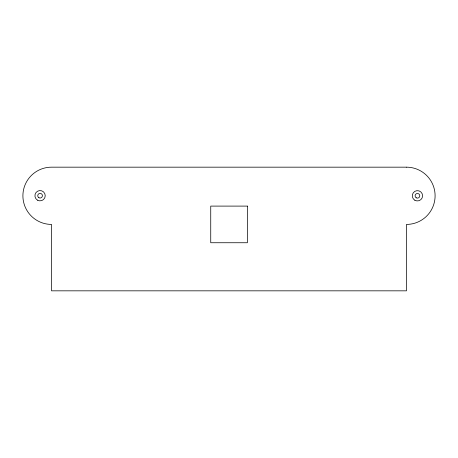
<?xml version="1.0" encoding="UTF-8"?>
<svg xmlns="http://www.w3.org/2000/svg" width="458" height="458" viewBox="0 0 458 458"><rect width="100%" height="100%" fill="white"/><g stroke="black" fill="none" stroke-linecap="round" stroke-linejoin="round"><path stroke-width="0.69" d="M406.475 167.17L51.525 167.17A28.625 28.625 0 0 0 22.9 195.795A28.625 28.625 0 0 0 51.525 224.42L51.525 290.83L406.475 290.83L406.475 224.42A28.625 28.625 0 0 0 435.1 195.795A28.625 28.625 0 0 0 406.475 167.17M247.377 206.1L210.737 206.1L210.737 242.74L247.377 242.74L247.377 206.1M37.499 200.175A5.152 5.152 0 0 0 45.227 195.709A5.152 5.152 0 0 0 37.499 191.249A5.152 5.152 0 0 0 37.499 200.175M414.862 200.255A5.152 5.152 0 0 0 422.591 195.795A5.152 5.152 0 0 0 414.862 191.335A5.152 5.152 0 0 0 414.862 200.255M416.27 197.816A2.336 2.336 0 0 0 419.774 195.795A2.336 2.336 0 0 0 416.27 193.774A2.336 2.336 0 0 0 416.27 197.816M38.907 197.73A2.336 2.336 0 0 0 42.411 195.709A2.336 2.336 0 0 0 38.907 193.688A2.336 2.336 0 0 0 38.907 197.73"/></g></svg>
